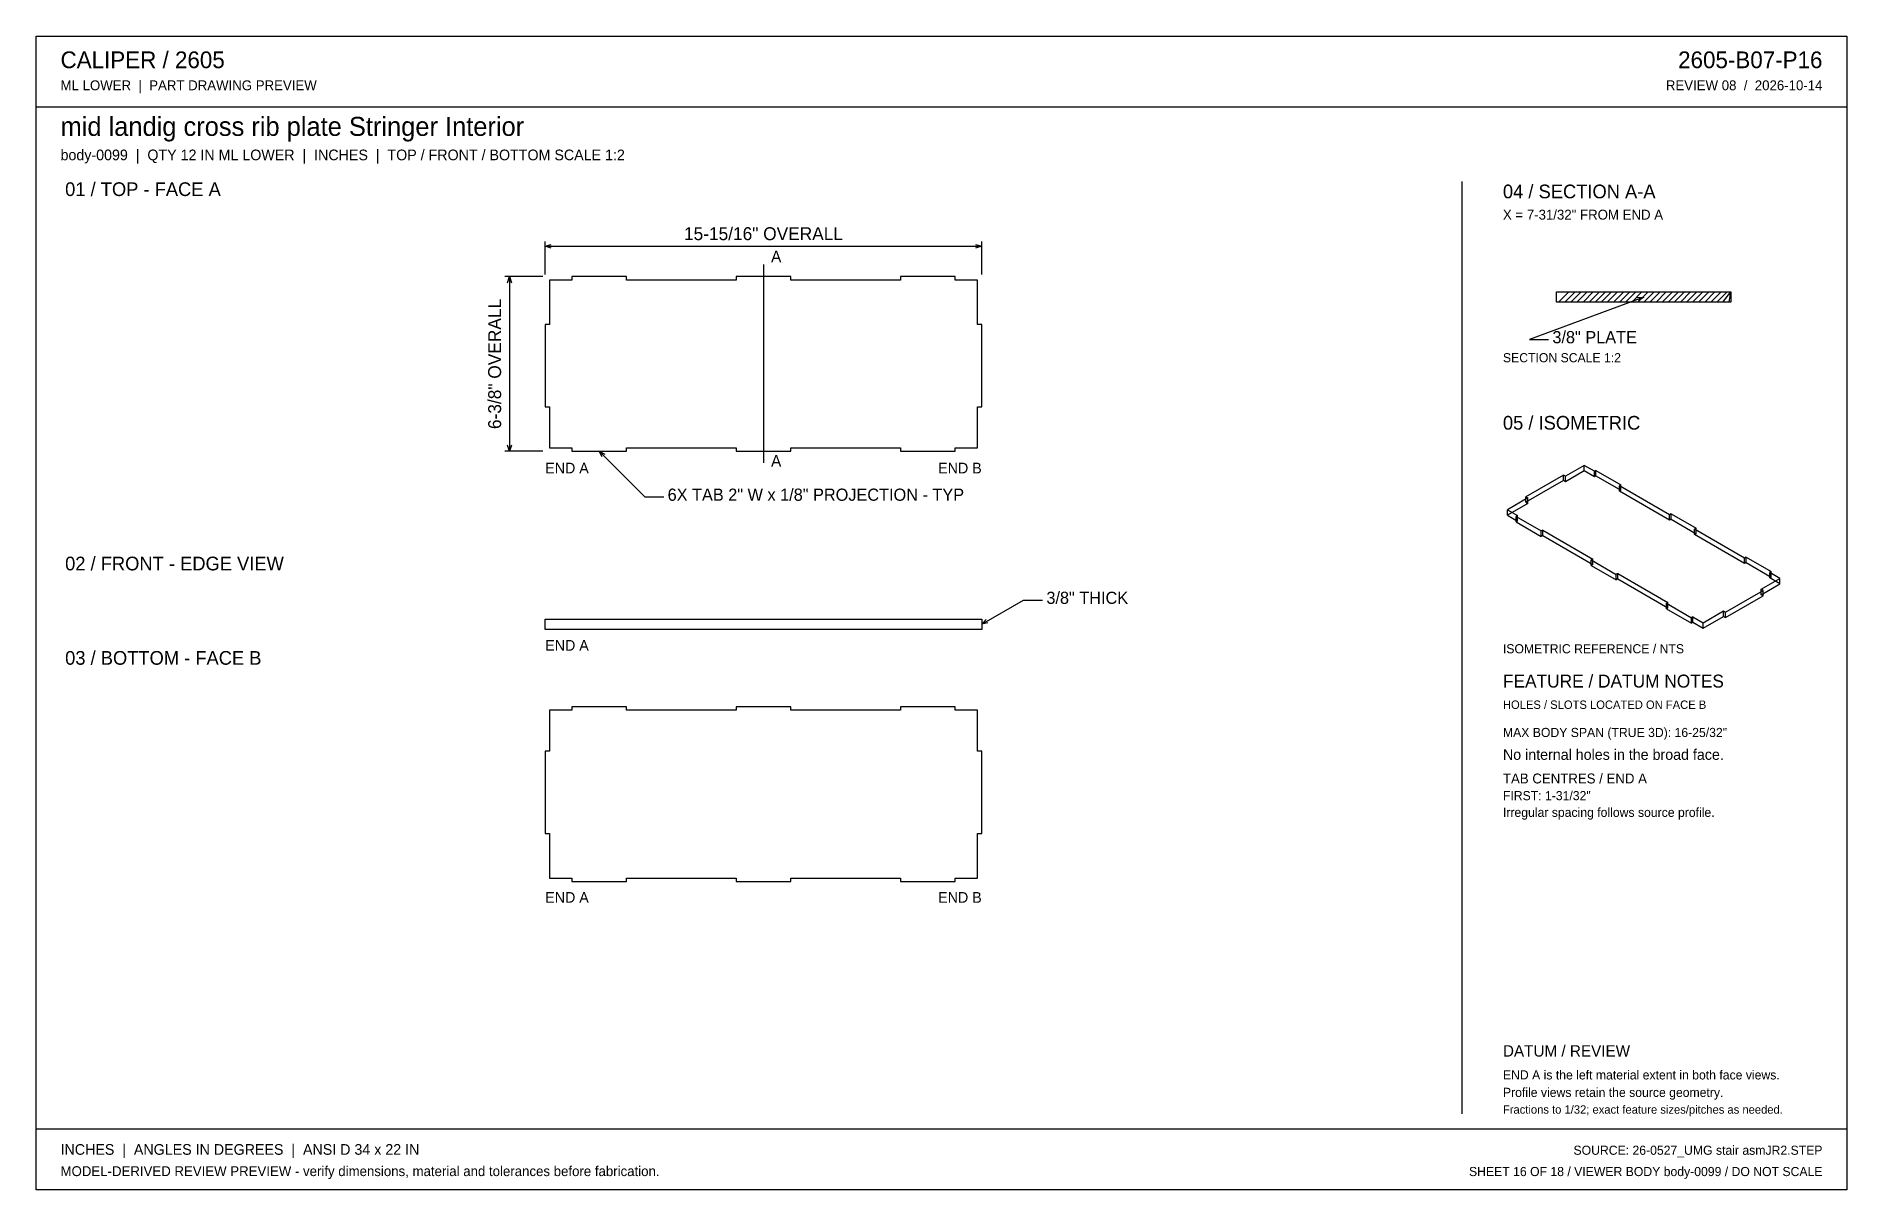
# Model space of a CAD drawing. Header units: inches. Extents: x 0.9 to 67.1, y 0.9 to 43.1.
import ezdxf
from ezdxf.enums import TextEntityAlignment as Align

# ---------------------------------------------------------------- set-up
doc = ezdxf.new("R2010")
doc.units = ezdxf.units.IN
doc.header["$MEASUREMENT"] = 0

msp = doc.modelspace()

# ---------------------------------------------------------------- linework, layer by layer
at = {"layer": 'ANNOTATION'}
for p, q in [((19.531, 34.361), (19.531, 35.556)), ((19.531, 35.389), (19.753, 35.458)), ((19.531, 35.389), (35.469, 35.389)), ((19.753, 35.319), (19.531, 35.389)), ((35.247, 35.458), (35.469, 35.389)), ((35.469, 35.389), (35.247, 35.319)), ((35.469, 34.361), (35.469, 35.556)), ((27.5, 34.722), (27.5, 27.486)), ((19.448, 34.278), (18.059, 34.278)), ((18.156, 34.056), (18.226, 34.278)), ((18.226, 34.278), (18.226, 27.903)), ((18.226, 34.278), (18.295, 34.056)), ((59.639, 33.535), (55.472, 31.986)), ((59.406, 33.522), (59.639, 33.535)), ((59.639, 33.535), (59.455, 33.392)), ((55.472, 31.986), (56.167, 31.986)), ((19.448, 27.903), (18.059, 27.903)), ((18.226, 27.903), (18.156, 28.125)), ((18.295, 28.125), (18.226, 27.903)), ((21.5, 27.903), (23.167, 26.236)), ((21.608, 27.697), (21.5, 27.903)), ((21.5, 27.903), (21.706, 27.795)), ((23.167, 26.236), (23.861, 26.236)), ((35.469, 21.59), (36.997, 22.472)), ((36.997, 22.472), (37.691, 22.472)), ((35.469, 21.59), (35.626, 21.762)), ((35.696, 21.641), (35.469, 21.59))]:
    msp.add_line(p, q, dxfattribs=at)
at = {"layer": 'OUTLINE'}
for p, q in [((0.944, 43.056), (67.056, 43.056)), ((0.944, 0.944), (0.944, 43.056)), ((67.056, 43.056), (67.056, 0.944)), ((0.944, 40.472), (67.056, 40.472)), ((53, 37.75), (53, 3.722)), ((20.5, 34.153), (19.687, 34.153)), ((19.687, 34.153), (19.687, 32.528)), ((22.5, 34.278), (20.5, 34.278)), ((20.5, 34.278), (20.5, 34.153)), ((22.5, 34.153), (22.5, 34.278)), ((26.5, 34.153), (22.5, 34.153)), ((28.5, 34.278), (26.5, 34.278)), ((26.5, 34.278), (26.5, 34.153)), ((28.5, 34.153), (28.5, 34.278)), ((32.5, 34.153), (28.5, 34.153)), ((34.5, 34.278), (32.5, 34.278)), ((32.5, 34.278), (32.5, 34.153)), ((34.5, 34.153), (34.5, 34.278)), ((35.312, 34.153), (34.5, 34.153)), ((35.312, 32.528), (35.312, 34.153)), ((56.451, 33.722), (62.826, 33.722)), ((56.451, 33.347), (56.451, 33.722)), ((56.535, 33.347), (56.91, 33.722)), ((56.757, 33.347), (57.132, 33.722)), ((56.979, 33.347), (57.354, 33.722)), ((57.201, 33.347), (57.576, 33.722)), ((57.424, 33.347), (57.799, 33.722)), ((57.646, 33.347), (58.021, 33.722)), ((57.868, 33.347), (58.243, 33.722)), ((58.09, 33.347), (58.465, 33.722)), ((58.312, 33.347), (58.688, 33.722)), ((58.535, 33.347), (58.91, 33.722)), ((58.757, 33.347), (59.132, 33.722)), ((58.979, 33.347), (59.354, 33.722)), ((59.201, 33.347), (59.576, 33.722)), ((59.424, 33.347), (59.799, 33.722)), ((59.646, 33.347), (60.021, 33.722)), ((59.868, 33.347), (60.243, 33.722)), ((60.09, 33.347), (60.465, 33.722)), ((60.312, 33.347), (60.688, 33.722)), ((60.535, 33.347), (60.91, 33.722)), ((60.757, 33.347), (61.132, 33.722)), ((60.979, 33.347), (61.354, 33.722)), ((61.201, 33.347), (61.576, 33.722)), ((61.424, 33.347), (61.799, 33.722)), ((61.646, 33.347), (62.021, 33.722)), ((61.868, 33.347), (62.243, 33.722)), ((62.09, 33.347), (62.465, 33.722)), ((62.312, 33.347), (62.688, 33.722)), ((62.535, 33.347), (62.826, 33.722)), ((62.757, 33.347), (62.826, 33.722)), ((62.826, 33.722), (62.826, 33.347)), ((62.826, 33.347), (56.451, 33.347)), ((19.687, 32.528), (19.531, 32.528)), ((19.531, 32.528), (19.531, 29.528)), ((35.469, 32.528), (35.312, 32.528)), ((35.469, 29.528), (35.469, 32.528)), ((19.531, 29.528), (19.687, 29.528)), ((19.687, 29.528), (19.687, 28.028)), ((35.312, 28.028), (35.312, 29.528)), ((35.312, 29.528), (35.469, 29.528)), ((19.687, 28.028), (20.5, 28.028)), ((20.5, 28.028), (20.5, 27.903)), ((20.5, 27.903), (22.5, 27.903)), ((22.5, 27.903), (22.5, 28.028)), ((22.5, 28.028), (26.5, 28.028)), ((26.5, 28.028), (26.5, 27.903)), ((26.5, 27.903), (28.5, 27.903)), ((28.5, 27.903), (28.5, 28.028)), ((28.5, 28.028), (32.5, 28.028)), ((32.5, 28.028), (32.5, 27.903)), ((32.5, 27.903), (34.5, 27.903)), ((34.5, 27.903), (34.5, 28.028)), ((34.5, 28.028), (35.312, 28.028)), ((57.467, 27.386), (56.781, 26.99)), ((57.467, 27.188), (56.781, 26.792)), ((57.467, 27.188), (57.467, 27.386)), ((57.839, 27.172), (57.467, 27.386)), ((57.839, 26.974), (57.467, 27.188)), ((57.896, 27.205), (57.839, 27.172)), ((57.839, 26.974), (57.839, 27.172)), ((57.896, 27.205), (58.81, 26.677)), ((57.896, 27.007), (57.896, 27.205)), ((56.71, 27.032), (55.338, 26.24)), ((56.71, 26.834), (55.338, 26.042)), ((56.781, 26.99), (56.71, 27.032)), ((56.71, 26.834), (56.71, 27.032)), ((56.781, 26.792), (56.71, 26.834)), ((56.781, 26.792), (56.781, 26.99)), ((57.896, 27.007), (57.839, 26.974)), ((57.896, 27.007), (58.81, 26.479)), ((58.81, 26.677), (58.753, 26.644)), ((60.582, 25.588), (58.753, 26.644)), ((58.753, 26.446), (58.753, 26.644)), ((58.81, 26.479), (58.753, 26.446)), ((60.582, 25.39), (58.753, 26.446)), ((58.81, 26.479), (58.81, 26.677)), ((55.41, 26.199), (54.667, 25.77)), ((55.41, 26.001), (54.667, 25.572)), ((55.338, 26.042), (55.338, 26.24)), ((55.338, 26.24), (55.41, 26.199)), ((55.338, 26.042), (55.41, 26.001)), ((55.41, 26.001), (55.41, 26.199)), ((54.667, 25.572), (54.667, 25.77)), ((54.667, 25.77), (55.038, 25.555)), ((54.667, 25.572), (55.038, 25.357)), ((55.038, 25.555), (54.981, 25.522)), ((54.981, 25.324), (54.981, 25.522)), ((54.981, 25.522), (55.895, 24.994)), ((55.038, 25.357), (54.981, 25.324)), ((54.981, 25.324), (55.895, 24.796)), ((55.038, 25.357), (55.038, 25.555)), ((60.639, 25.621), (60.582, 25.588)), ((60.582, 25.39), (60.582, 25.588)), ((60.639, 25.423), (60.582, 25.39)), ((60.639, 25.423), (60.639, 25.621)), ((60.639, 25.621), (61.553, 25.093)), ((60.639, 25.423), (61.553, 24.895)), ((55.953, 25.027), (55.895, 24.994)), ((55.895, 24.796), (55.895, 24.994)), ((55.953, 24.829), (55.895, 24.796)), ((55.953, 25.027), (57.781, 23.971)), ((55.953, 24.829), (55.953, 25.027)), ((55.953, 24.829), (57.781, 23.773)), ((61.553, 25.093), (61.496, 25.06)), ((61.496, 24.862), (61.496, 25.06)), ((63.325, 24.004), (61.496, 25.06)), ((61.553, 24.895), (61.496, 24.862)), ((63.325, 23.806), (61.496, 24.862)), ((61.553, 24.895), (61.553, 25.093)), ((57.781, 23.971), (57.724, 23.938)), ((57.724, 23.74), (57.724, 23.938)), ((57.724, 23.938), (58.639, 23.41)), ((57.781, 23.773), (57.781, 23.971)), ((63.382, 24.037), (63.325, 24.004)), ((63.325, 23.806), (63.325, 24.004)), ((63.382, 23.839), (63.325, 23.806)), ((63.382, 24.037), (64.297, 23.509)), ((63.382, 23.839), (63.382, 24.037)), ((63.382, 23.839), (64.297, 23.311)), ((57.781, 23.773), (57.724, 23.74)), ((57.724, 23.74), (58.639, 23.212)), ((58.696, 23.443), (58.639, 23.41)), ((58.639, 23.212), (58.639, 23.41)), ((58.696, 23.245), (58.639, 23.212)), ((58.696, 23.443), (60.525, 22.387)), ((58.696, 23.245), (58.696, 23.443)), ((58.696, 23.245), (60.525, 22.189)), ((63.925, 22.866), (64.611, 23.262)), ((64.297, 23.509), (64.24, 23.476)), ((64.611, 23.262), (64.24, 23.476)), ((64.24, 23.278), (64.24, 23.476)), ((64.297, 23.311), (64.24, 23.278)), ((64.611, 23.064), (64.24, 23.278)), ((64.297, 23.311), (64.297, 23.509)), ((64.611, 23.064), (64.611, 23.262)), ((62.625, 22.033), (63.997, 22.825)), ((62.625, 21.835), (63.997, 22.627)), ((63.925, 22.668), (64.611, 23.064)), ((63.925, 22.668), (63.925, 22.866)), ((63.997, 22.825), (63.925, 22.866)), ((63.997, 22.627), (63.925, 22.668)), ((63.997, 22.627), (63.997, 22.825)), ((60.525, 22.387), (60.468, 22.354)), ((60.468, 22.156), (60.468, 22.354)), ((60.468, 22.354), (61.382, 21.826)), ((60.525, 22.189), (60.468, 22.156)), ((60.468, 22.156), (61.382, 21.628)), ((60.525, 22.189), (60.525, 22.387)), ((61.439, 21.859), (61.382, 21.826)), ((61.382, 21.628), (61.382, 21.826)), ((61.439, 21.859), (61.811, 21.645)), ((61.439, 21.661), (61.439, 21.859)), ((61.811, 21.645), (62.554, 22.074)), ((61.811, 21.447), (62.554, 21.876)), ((62.554, 21.876), (62.554, 22.074)), ((62.554, 22.074), (62.625, 22.033)), ((62.554, 21.876), (62.625, 21.835)), ((62.625, 21.835), (62.625, 22.033)), ((19.531, 21.778), (35.469, 21.778)), ((19.531, 21.403), (19.531, 21.778)), ((35.469, 21.403), (19.531, 21.403)), ((35.469, 21.778), (35.469, 21.403)), ((61.439, 21.661), (61.382, 21.628)), ((61.439, 21.661), (61.811, 21.447)), ((61.811, 21.447), (61.811, 21.645)), ((22.5, 18.576), (20.5, 18.576)), ((20.5, 18.576), (20.5, 18.451)), ((22.5, 18.451), (22.5, 18.576)), ((28.5, 18.576), (26.5, 18.576)), ((26.5, 18.576), (26.5, 18.451)), ((28.5, 18.451), (28.5, 18.576)), ((34.5, 18.576), (32.5, 18.576)), ((32.5, 18.576), (32.5, 18.451)), ((34.5, 18.451), (34.5, 18.576)), ((19.687, 18.451), (19.687, 16.951)), ((20.5, 18.451), (19.687, 18.451)), ((26.5, 18.451), (22.5, 18.451)), ((32.5, 18.451), (28.5, 18.451)), ((35.312, 18.451), (34.5, 18.451)), ((35.312, 16.951), (35.312, 18.451)), ((19.687, 16.951), (19.531, 16.951)), ((19.531, 16.951), (19.531, 13.951)), ((35.469, 16.951), (35.312, 16.951)), ((35.469, 13.951), (35.469, 16.951)), ((19.531, 13.951), (19.687, 13.951)), ((19.687, 13.951), (19.687, 12.326)), ((35.312, 12.326), (35.312, 13.951)), ((35.312, 13.951), (35.469, 13.951)), ((19.687, 12.326), (20.5, 12.326)), ((20.5, 12.326), (20.5, 12.201)), ((20.5, 12.201), (22.5, 12.201)), ((22.5, 12.201), (22.5, 12.326)), ((22.5, 12.326), (26.5, 12.326)), ((26.5, 12.326), (26.5, 12.201)), ((26.5, 12.201), (28.5, 12.201)), ((28.5, 12.201), (28.5, 12.326)), ((28.5, 12.326), (32.5, 12.326)), ((32.5, 12.326), (32.5, 12.201)), ((32.5, 12.201), (34.5, 12.201)), ((34.5, 12.201), (34.5, 12.326)), ((34.5, 12.326), (35.312, 12.326)), ((0.944, 3.167), (67.056, 3.167)), ((67.056, 0.944), (0.944, 0.944))]:
    msp.add_line(p, q, dxfattribs=at)

# ---------------------------------------------------------------- texts
at = {"layer": 'ANNOTATION'}
for s, height, p in [('CALIPER / 2605', 0.61111, (1.833, 41.889)), ('ML LOWER  |  PART DRAWING PREVIEW', 0.36111, (1.833, 41.083)), ('mid landig cross rib plate Stringer Interior', 0.69444, (1.833, 39.417)), ('body-0099  |  QTY 12 IN ML LOWER  |  INCHES  |  TOP / FRONT / BOTTOM SCALE 1:2', 0.38889, (1.833, 38.528)), ('01 / TOP - FACE A', 0.5, (2, 37.222)), ('04 / SECTION A-A', 0.5, (54.5, 37.139)), ('X = 7-31/32" FROM END A', 0.36111, (54.5, 36.361)), ('A', 0.417, (27.778, 34.806)), ('3/8" PLATE', 0.4444, (56.306, 31.847)), ('SECTION SCALE 1:2', 0.33333, (54.5, 31.153)), ('05 / ISOMETRIC', 0.5, (54.5, 28.694)), ('END A', 0.3889, (19.531, 27.097)), ('A', 0.417, (27.778, 27.347)), ('6X TAB 2" W x 1/8" PROJECTION - TYP', 0.44444, (24, 26.097)), ('02 / FRONT - EDGE VIEW', 0.5, (2, 23.556)), ('3/8" THICK', 0.4444, (37.83, 22.333)), ('03 / BOTTOM - FACE B', 0.5, (2, 20.111)), ('END A', 0.3889, (19.531, 20.625)), ('ISOMETRIC REFERENCE / NTS', 0.33333, (54.5, 20.528)), ('FEATURE / DATUM NOTES', 0.47222, (54.5, 19.278)), ('HOLES / SLOTS LOCATED ON FACE B', 0.30556, (54.5, 18.5)), ('MAX BODY SPAN (TRUE 3D): 16-25/32"', 0.33333, (54.5, 17.472)), ('No internal holes in the broad face.', 0.38889, (54.5, 16.639)), ('TAB CENTRES / END A', 0.36111, (54.5, 15.778)), ('FIRST: 1-31/32"', 0.33333, (54.5, 15.167)), ('Irregular spacing follows source profile.', 0.33333, (54.5, 14.556)), ('END A', 0.3889, (19.531, 11.424)), ('DATUM / REVIEW', 0.41667, (54.5, 5.806)), ('END A is the left material extent in both face views.', 0.33333, (54.5, 4.972)), ('Profile views retain the source geometry.', 0.33333, (54.5, 4.333)), ('Fractions to 1/32; exact feature sizes/pitches as needed.', 0.30556, (54.5, 3.722)), ('INCHES  |  ANGLES IN DEGREES  |  ANSI D 34 x 22 IN', 0.38889, (1.833, 2.222)), ('MODEL-DERIVED REVIEW PREVIEW - verify dimensions, material and tolerances before fabrication.', 0.36111, (1.833, 1.444))]:
    msp.add_text(s, height=height, dxfattribs=at).set_placement(p)
for s, height, p in [('2605-B07-P16', 0.61111, (66.167, 41.889)), ('REVIEW 08  /  2026-10-14', 0.36111, (66.167, 41.083)), ('END B', 0.3889, (35.469, 27.097)), ('END B', 0.3889, (35.469, 11.424)), ('SOURCE: 26-0527_UMG stair asmJR2.STEP', 0.33333, (66.167, 2.222)), ('SHEET 16 OF 18 / VIEWER BODY body-0099 / DO NOT SCALE', 0.33333, (66.167, 1.444))]:
    msp.add_text(s, height=height, dxfattribs=at).set_placement(p, align=Align.RIGHT)
msp.add_text('15-15/16" OVERALL', height=0.47222, dxfattribs=at).set_placement((27.5, 35.611), align=Align.CENTER)
msp.add_text('6-3/8" OVERALL', height=0.47222, rotation=90, dxfattribs=at).set_placement((17.92, 31.09), align=Align.CENTER)

doc.saveas('drawing.dxf')
